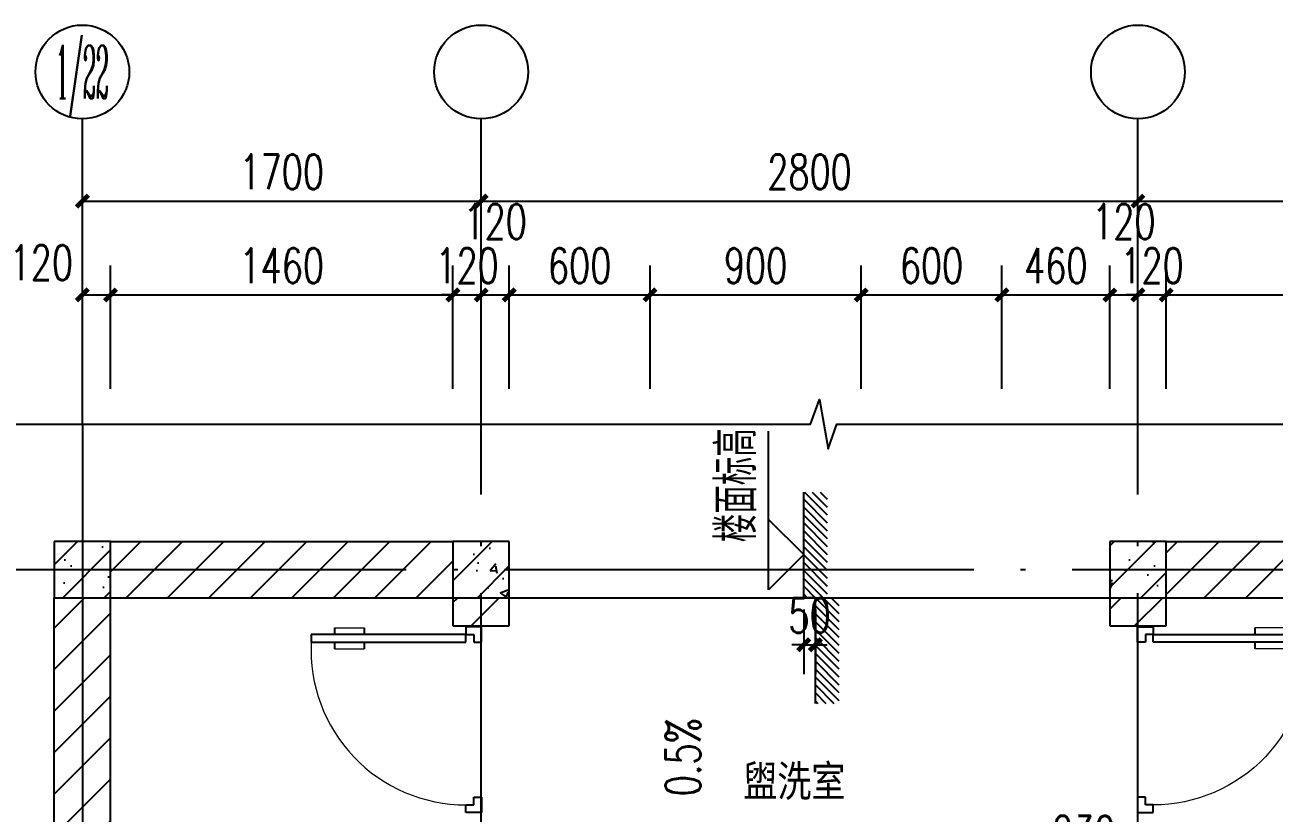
# Model space of a CAD drawing. Extents: x 13158459 to 15902229, y -1299598 to 28366.
# Drawn here: x 14071187 to 14076512, y -596201 to -592844 of the extents above; entities that cross this region are included whole.
import ezdxf
from ezdxf.enums import TextEntityAlignment as Align

# ---------------------------------------------------------------- set-up
doc = ezdxf.new("R2010")
doc.units = 0
doc.header["$LTSCALE"] = 1000
doc.header["$MEASUREMENT"] = 0
doc.linetypes.add('DOTE', pattern=[2.42, 2, -0.2, 0.02, -0.2])
for name, color, linetype in [('AXIS', 3, 'Continuous'), ('AXIS_TEXT', 7, 'Continuous'), ('COLUMN', 2, 'Continuous'), ('DIM_ELEV', 3, 'Continuous'), ('DIM_SYMB', 3, 'Continuous'), ('DOTE', 8, 'DOTE'), ('PUB_DIM', 3, 'Continuous'), ('PUB_HATCH', 8, 'Continuous'), ('PUB_TEXT', 7, 'Continuous'), ('TWT_DIM', 3, 'Continuous'), ('WALL', 9, 'Continuous'), ('WINDOW', 4, 'Continuous'), ('填充', 251, 'Continuous'), ('看线', 149, 'Continuous')]:
    doc.layers.add(name, color=color, linetype=linetype)
doc.styles.add('_TCH_AXIS', font='COMPLEX', dxfattribs={"bigfont": 'GBCBIG'})
doc.styles.add('_TCH_DIM', font='SIMPLEX', dxfattribs={"bigfont": 'GBCBIG'})
doc.styles.add('_TCH_DIM_T3', font='SIMPLEX', dxfattribs={"width": 0.705882, "bigfont": 'GBCBIG'})
doc.styles.add('COMPLEX', font='COMPLEX')
doc.styles.add('YAYA', font='', dxfattribs={"width": 0.8, "height": 1})
doc.styles.get('YAYA').set_extended_font_data('SimSun')
doc.dimstyles.new('_TCH_ARCH&&50', dxfattribs={"dimtxt": 148.75, "dimasz": 50, "dimexe": 125, "dimexo": 150, "dimgap": 50, "dimtad": 1, "dimdec": 0, "dimzin": 0, "dimdsep": 46, "dimtxsty": '_TCH_DIM_T3', "dimblk": 'ARCHTICK', "dimcen": 0.09, "dimclrt": 7, "dimazin": 2, "dimtfac": 1, "dimtdec": 0, "dimtix": 1, "dimtmove": 2, "dimatfit": 3, "dimfxl": 0, "dimtolj": 1, "dimtzin": 0, "dimarcsym": 0})
doc.dimstyles.new('_TWT_ARCH&&50', dxfattribs={"dimtxt": 148.75, "dimasz": 50, "dimexe": 125, "dimexo": 150, "dimgap": 50, "dimtad": 1, "dimdec": 0, "dimzin": 0, "dimdsep": 46, "dimtxsty": '_TCH_DIM_T3', "dimblk": 'ARCHTICK', "dimcen": 0.09, "dimclrt": 7, "dimazin": 2, "dimtfac": 1, "dimtdec": 0, "dimtix": 1, "dimtmove": 2, "dimatfit": 3, "dimfxl": 0, "dimtolj": 1, "dimtzin": 0, "dimarcsym": 0})
pattern_1 = [(45, (0, 89.76), (-88.388383, 88.388383), [])]
pattern_2 = [(45, (0, 0), (-88.3883476, 88.3883476), []), (50, (0, 0), (358.630091, -31.3760675), [37.5, -412.5]), (355, (0, 0), (-69.375667, 376.096067), [30, -330]), (100.4514, (29.9, -2.6), (289.254691, 344.719771), [31.870095, -350.571056]), (46.1842, (0, 100), (533.620524, -82.759507), [56.25, -618.75]), (96.6356, (44.47, 93.1), (467.331353, 487.058935), [47.805144, -525.8565]), (351.1842, (0, 100), (467.330973, 487.0593), [45, -495]), (21, (50, 75), (298.453526, -201.3094453), [37.5, -412.5]), (326, (50, 75), (121.657666, 362.575023), [30, -330]), (71.4514, (74.87, 58.22), (420.111314, 161.265248), [31.870095, -350.571056]), (37.5, (0, 0), (6.0799277, 166.4469269), [0, -326, 0, -335, 0, -331.25]), (7.5, (0, 0), (131.5347687, 197.205856), [0, -191, 0, -318.5, 0, -126.25]), (327.5, (-111.5, 0), (266.9112181, -11.2774359), [0, -125, 0, -390, 0, -517.5]), (317.5, (-161.5, 0), (291.5930847, 50.052491), [0, -162.5, 0, -259, 0, -367.5])]

# ---------------------------------------------------------------- blocks, each defined once
blk = doc.blocks.new('A$C687E1119')
at = {"layer": '填充', "color": 148}
for p, q in [((100, 1778), (122, 1800)), ((100, 1710), (190, 1800)), ((100, 1643), (257, 1800)), ((100, 1576), (300, 1776)), ((100, 1508), (300, 1708)), ((100, 1441), (300, 1641)), ((100, 1374), (300, 1574)), ((100, 1306), (300, 1506)), ((100, 1239), (300, 1439)), ((100, 1172), (300, 1372)), ((100, 1104), (300, 1304)), ((100, 1037), (300, 1237)), ((100, 970), (300, 1170)), ((100, 902), (300, 1102)), ((0, 735), (300, 1035)), ((233, 900), (300, 967)), ((0, 870), (30, 900)), ((0, 802), (98, 900)), ((0, 667), (200, 867)), ((0, 600), (200, 800)), ((0, 533), (200, 733)), ((0, 465), (200, 665)), ((0, 398), (200, 598)), ((0, 331), (200, 531)), ((0, 263), (200, 463)), ((0, 196), (200, 396)), ((0, 129), (200, 329)), ((0, 61), (200, 261)), ((6, 0), (200, 194)), ((73, 0), (200, 127)), ((141, 0), (200, 59))]:
    blk.add_line(p, q, dxfattribs=at)
at = {"layer": '看线', "color": 104}
blk.add_lwpolyline([(100, 1800), (100, 900), (0, 900), (0, 0)], dxfattribs=at)
blk = doc.blocks.new('$DorLib2D$00000009')
for p, q in [((0.4129, 0.9053), (0.4129, 0.0807)), ((0.4541, 0.9053), (0.4129, 0.9053)), ((0.4541, 0.0807), (0.4541, 0.9053)), ((0.4129, 0.7822), (0.378, 0.7822)), ((0.489, 0.7822), (0.4541, 0.7822)), ((0.4129, 0.6235), (0.378, 0.6235)), ((0.489, 0.6235), (0.4541, 0.6235)), ((-0.4941, 0.0807), (-0.4529, 0.0807)), ((-0.4941, -0.0018), (-0.4941, 0.0807)), ((-0.4529, 0.0807), (-0.4529, 0.0395)), ((0.4129, 0.0807), (0.4541, 0.0807)), ((0.4953, 0.0807), (0.4541, 0.0807)), ((0.4541, 0.0807), (0.4541, 0.0395)), ((0.4953, -0.0018), (0.4953, 0.0807)), ((-0.4529, 0.0395), (-0.4117, 0.0395)), ((-0.4117, 0.0395), (-0.4117, -0.0018)), ((0.4541, 0.0395), (0.4129, 0.0395)), ((0.4129, 0.0395), (0.4129, -0.0018)), ((-0.4941, -0.0018), (-0.4941, -0.0018)), ((-0.4117, -0.0018), (-0.4941, -0.0018)), ((0.4129, -0.0018), (0.4953, -0.0018)), ((0.4953, -0.0018), (0.4953, -0.0018))]:
    blk.add_line(p, q)
at = {"lineweight": 13}
for p, q in [((0.378, 0.7822), (0.378, 0.6235)), ((0.489, 0.7822), (0.489, 0.6235))]:
    blk.add_line(p, q, dxfattribs=at)
blk.add_arc((0.3716, 0.0817), 0.8246, 87.13397, 180.07167, dxfattribs=at)
blk = doc.blocks.new('_AXISO')
blk.add_circle((0, 0), 0.5)
at = {"layer": 'AXIS_TEXT', "style": 'COMPLEX', "width": 1.041667}
blk.add_attdef('A', text='', height=0.56, dxfattribs=at).set_placement((-0.25, -0.28), (0.25, -0.28), align=Align.FIT)
blk = doc.blocks.new('_ArchTick')
at = {"color": 0, "linetype": 'ByBlock', "const_width": 0.4}
blk.add_lwpolyline([(-0.5, -0.5), (0.5, 0.5)], dxfattribs=at)
blk = doc.blocks.new('*D352')
at = {"layer": 'AXIS', "color": 0, "lineweight": -2}
for p, q in [((14071431.7, -594393.8), (14071431.7, -593468.8)), ((14073131.7, -594393.8), (14073131.7, -593468.8)), ((14071431.7, -593593.8), (14073131.7, -593593.8))]:
    blk.add_line(p, q, dxfattribs=at)
at = {"layer": 'Defpoints', "color": 0}
for p in [(14073131.7, -593593.8), (14071431.7, -594543.8), (14073131.7, -594543.8)]:
    blk.add_point(p, dxfattribs=at)
at = {"layer": 'AXIS', "color": 0, "lineweight": -2, "xscale": 50, "yscale": 50, "zscale": 50, "rotation": 180}
blk.add_blockref('_ArchTick', (14071431.7, -593593.8), dxfattribs=at)
at = {"layer": 'AXIS', "color": 0, "lineweight": -2, "xscale": 50, "yscale": 50, "zscale": 50}
blk.add_blockref('_ArchTick', (14073131.7, -593593.8), dxfattribs=at)
at = {"layer": 'AXIS', "color": 7, "insert": (14072281.7, -593469.4), "char_height": 148.75, "attachment_point": 5, "style": '_TCH_DIM_T3'}
blk.add_mtext('\\A1;1700', dxfattribs=at)
blk = doc.blocks.new('*D353')
at = {"layer": 'AXIS', "color": 0, "lineweight": -2}
for p, q in [((14073131.7, -594393.8), (14073131.7, -593468.8)), ((14075931.7, -594393.8), (14075931.7, -593468.8)), ((14073131.7, -593593.8), (14075931.7, -593593.8))]:
    blk.add_line(p, q, dxfattribs=at)
at = {"layer": 'Defpoints', "color": 0}
for p in [(14075931.7, -593593.8), (14073131.7, -594543.8), (14075931.7, -594543.8)]:
    blk.add_point(p, dxfattribs=at)
at = {"layer": 'AXIS', "color": 0, "lineweight": -2, "xscale": 50, "yscale": 50, "zscale": 50, "rotation": 180}
blk.add_blockref('_ArchTick', (14073131.7, -593593.8), dxfattribs=at)
at = {"layer": 'AXIS', "color": 0, "lineweight": -2, "xscale": 50, "yscale": 50, "zscale": 50}
blk.add_blockref('_ArchTick', (14075931.7, -593593.8), dxfattribs=at)
at = {"layer": 'AXIS', "color": 7, "insert": (14074531.7, -593469.4), "char_height": 148.75, "attachment_point": 5, "style": '_TCH_DIM_T3'}
blk.add_mtext('\\A1;2800', dxfattribs=at)
blk = doc.blocks.new('*D354')
at = {"layer": 'AXIS', "color": 0, "lineweight": -2}
for p, q in [((14075931.7, -594393.8), (14075931.7, -593468.8)), ((14077631.7, -594393.8), (14077631.7, -593468.8)), ((14075931.7, -593593.8), (14077631.7, -593593.8))]:
    blk.add_line(p, q, dxfattribs=at)
at = {"layer": 'Defpoints', "color": 0}
for p in [(14077631.7, -593593.8), (14075931.7, -594543.8), (14077631.7, -594543.8)]:
    blk.add_point(p, dxfattribs=at)
at = {"layer": 'AXIS', "color": 0, "lineweight": -2, "xscale": 50, "yscale": 50, "zscale": 50, "rotation": 180}
blk.add_blockref('_ArchTick', (14075931.7, -593593.8), dxfattribs=at)
at = {"layer": 'AXIS', "color": 0, "lineweight": -2, "xscale": 50, "yscale": 50, "zscale": 50}
blk.add_blockref('_ArchTick', (14077631.7, -593593.8), dxfattribs=at)
at = {"layer": 'AXIS', "color": 7, "insert": (14076781.7, -593469.4), "char_height": 148.75, "attachment_point": 5, "style": '_TCH_DIM_T3'}
blk.add_mtext('\\A1;1700', dxfattribs=at)
blk = doc.blocks.new('*D355')
at = {"layer": 'AXIS', "color": 0, "lineweight": -2}
for p, q in [((14071431.7, -594393.8), (14071431.7, -593868.8)), ((14071551.7, -594393.8), (14071551.7, -593868.8)), ((14071431.7, -593993.8), (14071551.7, -593993.8))]:
    blk.add_line(p, q, dxfattribs=at)
at = {"layer": 'Defpoints', "color": 0}
for p in [(14071551.7, -593993.8), (14071431.7, -594543.8), (14071551.7, -594543.8)]:
    blk.add_point(p, dxfattribs=at)
at = {"layer": 'AXIS', "color": 0, "lineweight": -2, "xscale": 50, "yscale": 50, "zscale": 50, "rotation": 180}
blk.add_blockref('_ArchTick', (14071431.7, -593993.8), dxfattribs=at)
at = {"layer": 'AXIS', "color": 0, "lineweight": -2, "xscale": 50, "yscale": 50, "zscale": 50}
blk.add_blockref('_ArchTick', (14071551.7, -593993.8), dxfattribs=at)
at = {"layer": 'AXIS', "color": 7, "insert": (14071256.7, -593856.3), "char_height": 148.75, "attachment_point": 5, "style": '_TCH_DIM_T3'}
blk.add_mtext('\\A1;120', dxfattribs=at)
blk = doc.blocks.new('*D356')
at = {"layer": 'AXIS', "color": 0, "lineweight": -2}
for p, q in [((14071551.7, -594393.8), (14071551.7, -593868.8)), ((14073011.7, -594393.8), (14073011.7, -593868.8)), ((14071551.7, -593993.8), (14073011.7, -593993.8))]:
    blk.add_line(p, q, dxfattribs=at)
at = {"layer": 'Defpoints', "color": 0}
for p in [(14073011.7, -593993.8), (14071551.7, -594543.8), (14073011.7, -594543.8)]:
    blk.add_point(p, dxfattribs=at)
at = {"layer": 'AXIS', "color": 0, "lineweight": -2, "xscale": 50, "yscale": 50, "zscale": 50, "rotation": 180}
blk.add_blockref('_ArchTick', (14071551.7, -593993.8), dxfattribs=at)
at = {"layer": 'AXIS', "color": 0, "lineweight": -2, "xscale": 50, "yscale": 50, "zscale": 50}
blk.add_blockref('_ArchTick', (14073011.7, -593993.8), dxfattribs=at)
at = {"layer": 'AXIS', "color": 7, "insert": (14072281.7, -593869.4), "char_height": 148.75, "attachment_point": 5, "style": '_TCH_DIM_T3'}
blk.add_mtext('\\A1;1460', dxfattribs=at)
blk = doc.blocks.new('*D357')
at = {"layer": 'AXIS', "color": 0, "lineweight": -2}
for p, q in [((14073011.7, -594393.8), (14073011.7, -593868.8)), ((14073131.7, -594393.8), (14073131.7, -593868.8)), ((14073011.7, -593993.8), (14072961.7, -593993.8)), ((14073011.7, -593993.8), (14073131.7, -593993.8)), ((14073131.7, -593993.8), (14073181.7, -593993.8))]:
    blk.add_line(p, q, dxfattribs=at)
at = {"layer": 'Defpoints', "color": 0}
for p in [(14073131.7, -593993.8), (14073011.7, -594543.8), (14073131.7, -594543.8)]:
    blk.add_point(p, dxfattribs=at)
at = {"layer": 'AXIS', "color": 0, "lineweight": -2, "xscale": 50, "yscale": 50, "zscale": 50}
blk.add_blockref('_ArchTick', (14073011.7, -593993.8), dxfattribs=at)
at = {"layer": 'AXIS', "color": 0, "lineweight": -2, "xscale": 50, "yscale": 50, "zscale": 50, "rotation": 180}
blk.add_blockref('_ArchTick', (14073131.7, -593993.8), dxfattribs=at)
at = {"layer": 'AXIS', "color": 7, "insert": (14073071.7, -593869.4), "char_height": 148.75, "attachment_point": 5, "style": '_TCH_DIM_T3'}
blk.add_mtext('\\A1;120', dxfattribs=at)
blk = doc.blocks.new('*D358')
at = {"layer": 'AXIS', "color": 0, "lineweight": -2}
for p, q in [((14073131.7, -594393.8), (14073131.7, -593868.8)), ((14073251.7, -594393.8), (14073251.7, -593868.8)), ((14073131.7, -593993.8), (14073251.7, -593993.8))]:
    blk.add_line(p, q, dxfattribs=at)
at = {"layer": 'Defpoints', "color": 0}
for p in [(14073251.7, -593993.8), (14073131.7, -594543.8), (14073251.7, -594543.8)]:
    blk.add_point(p, dxfattribs=at)
at = {"layer": 'AXIS', "color": 0, "lineweight": -2, "xscale": 50, "yscale": 50, "zscale": 50, "rotation": 180}
blk.add_blockref('_ArchTick', (14073131.7, -593993.8), dxfattribs=at)
at = {"layer": 'AXIS', "color": 0, "lineweight": -2, "xscale": 50, "yscale": 50, "zscale": 50}
blk.add_blockref('_ArchTick', (14073251.7, -593993.8), dxfattribs=at)
at = {"layer": 'AXIS', "color": 7, "insert": (14073191.7, -593681.3), "char_height": 148.75, "attachment_point": 5, "style": '_TCH_DIM_T3'}
blk.add_mtext('\\A1;120', dxfattribs=at)
blk = doc.blocks.new('*D359')
at = {"layer": 'AXIS', "color": 0, "lineweight": -2}
for p, q in [((14073251.7, -594393.8), (14073251.7, -593868.8)), ((14073851.7, -594393.8), (14073851.7, -593868.8)), ((14073251.7, -593993.8), (14073851.7, -593993.8))]:
    blk.add_line(p, q, dxfattribs=at)
at = {"layer": 'Defpoints', "color": 0}
for p in [(14073851.7, -593993.8), (14073251.7, -594543.8), (14073851.7, -594543.8)]:
    blk.add_point(p, dxfattribs=at)
at = {"layer": 'AXIS', "color": 0, "lineweight": -2, "xscale": 50, "yscale": 50, "zscale": 50, "rotation": 180}
blk.add_blockref('_ArchTick', (14073251.7, -593993.8), dxfattribs=at)
at = {"layer": 'AXIS', "color": 0, "lineweight": -2, "xscale": 50, "yscale": 50, "zscale": 50}
blk.add_blockref('_ArchTick', (14073851.7, -593993.8), dxfattribs=at)
at = {"layer": 'AXIS', "color": 7, "insert": (14073551.7, -593869.4), "char_height": 148.75, "attachment_point": 5, "style": '_TCH_DIM_T3'}
blk.add_mtext('\\A1;600', dxfattribs=at)
blk = doc.blocks.new('*D360')
at = {"layer": 'AXIS', "color": 0, "lineweight": -2}
for p, q in [((14073851.7, -594393.8), (14073851.7, -593868.8)), ((14074751.7, -594393.8), (14074751.7, -593868.8)), ((14073851.7, -593993.8), (14074751.7, -593993.8))]:
    blk.add_line(p, q, dxfattribs=at)
at = {"layer": 'Defpoints', "color": 0}
for p in [(14074751.7, -593993.8), (14073851.7, -594543.8), (14074751.7, -594543.8)]:
    blk.add_point(p, dxfattribs=at)
at = {"layer": 'AXIS', "color": 0, "lineweight": -2, "xscale": 50, "yscale": 50, "zscale": 50, "rotation": 180}
blk.add_blockref('_ArchTick', (14073851.7, -593993.8), dxfattribs=at)
at = {"layer": 'AXIS', "color": 0, "lineweight": -2, "xscale": 50, "yscale": 50, "zscale": 50}
blk.add_blockref('_ArchTick', (14074751.7, -593993.8), dxfattribs=at)
at = {"layer": 'AXIS', "color": 7, "insert": (14074301.7, -593869.4), "char_height": 148.75, "attachment_point": 5, "style": '_TCH_DIM_T3'}
blk.add_mtext('\\A1;900', dxfattribs=at)
blk = doc.blocks.new('*D361')
at = {"layer": 'AXIS', "color": 0, "lineweight": -2}
for p, q in [((14074751.7, -594393.8), (14074751.7, -593868.8)), ((14075351.7, -594393.8), (14075351.7, -593868.8)), ((14074751.7, -593993.8), (14075351.7, -593993.8))]:
    blk.add_line(p, q, dxfattribs=at)
at = {"layer": 'Defpoints', "color": 0}
for p in [(14075351.7, -593993.8), (14074751.7, -594543.8), (14075351.7, -594543.8)]:
    blk.add_point(p, dxfattribs=at)
at = {"layer": 'AXIS', "color": 0, "lineweight": -2, "xscale": 50, "yscale": 50, "zscale": 50, "rotation": 180}
blk.add_blockref('_ArchTick', (14074751.7, -593993.8), dxfattribs=at)
at = {"layer": 'AXIS', "color": 0, "lineweight": -2, "xscale": 50, "yscale": 50, "zscale": 50}
blk.add_blockref('_ArchTick', (14075351.7, -593993.8), dxfattribs=at)
at = {"layer": 'AXIS', "color": 7, "insert": (14075051.7, -593869.4), "char_height": 148.75, "attachment_point": 5, "style": '_TCH_DIM_T3'}
blk.add_mtext('\\A1;600', dxfattribs=at)
blk = doc.blocks.new('*D362')
at = {"layer": 'AXIS', "color": 0, "lineweight": -2}
for p, q in [((14075351.7, -594393.8), (14075351.7, -593868.8)), ((14075811.7, -594393.8), (14075811.7, -593868.8)), ((14075351.7, -593993.8), (14075811.7, -593993.8))]:
    blk.add_line(p, q, dxfattribs=at)
at = {"layer": 'Defpoints', "color": 0}
for p in [(14075811.7, -593993.8), (14075351.7, -594543.8), (14075811.7, -594543.8)]:
    blk.add_point(p, dxfattribs=at)
at = {"layer": 'AXIS', "color": 0, "lineweight": -2, "xscale": 50, "yscale": 50, "zscale": 50, "rotation": 180}
blk.add_blockref('_ArchTick', (14075351.7, -593993.8), dxfattribs=at)
at = {"layer": 'AXIS', "color": 0, "lineweight": -2, "xscale": 50, "yscale": 50, "zscale": 50}
blk.add_blockref('_ArchTick', (14075811.7, -593993.8), dxfattribs=at)
at = {"layer": 'AXIS', "color": 7, "insert": (14075581.7, -593869.4), "char_height": 148.75, "attachment_point": 5, "style": '_TCH_DIM_T3'}
blk.add_mtext('\\A1;460', dxfattribs=at)
blk = doc.blocks.new('*D363')
at = {"layer": 'AXIS', "color": 0, "lineweight": -2}
for p, q in [((14075811.7, -594393.8), (14075811.7, -593868.8)), ((14075931.7, -594393.8), (14075931.7, -593868.8)), ((14075811.7, -593993.8), (14075931.7, -593993.8))]:
    blk.add_line(p, q, dxfattribs=at)
at = {"layer": 'Defpoints', "color": 0}
for p in [(14075931.7, -593993.8), (14075811.7, -594543.8), (14075931.7, -594543.8)]:
    blk.add_point(p, dxfattribs=at)
at = {"layer": 'AXIS', "color": 0, "lineweight": -2, "xscale": 50, "yscale": 50, "zscale": 50, "rotation": 180}
blk.add_blockref('_ArchTick', (14075811.7, -593993.8), dxfattribs=at)
at = {"layer": 'AXIS', "color": 0, "lineweight": -2, "xscale": 50, "yscale": 50, "zscale": 50}
blk.add_blockref('_ArchTick', (14075931.7, -593993.8), dxfattribs=at)
at = {"layer": 'AXIS', "color": 7, "insert": (14075871.7, -593681.3), "char_height": 148.75, "attachment_point": 5, "style": '_TCH_DIM_T3'}
blk.add_mtext('\\A1;120', dxfattribs=at)
blk = doc.blocks.new('*D364')
at = {"layer": 'AXIS', "color": 0, "lineweight": -2}
for p, q in [((14075931.7, -594393.8), (14075931.7, -593868.8)), ((14076051.7, -594393.8), (14076051.7, -593868.8)), ((14075931.7, -593993.8), (14075881.7, -593993.8)), ((14075931.7, -593993.8), (14076051.7, -593993.8)), ((14076051.7, -593993.8), (14076101.7, -593993.8))]:
    blk.add_line(p, q, dxfattribs=at)
at = {"layer": 'Defpoints', "color": 0}
for p in [(14076051.7, -593993.8), (14075931.7, -594543.8), (14076051.7, -594543.8)]:
    blk.add_point(p, dxfattribs=at)
at = {"layer": 'AXIS', "color": 0, "lineweight": -2, "xscale": 50, "yscale": 50, "zscale": 50}
blk.add_blockref('_ArchTick', (14075931.7, -593993.8), dxfattribs=at)
at = {"layer": 'AXIS', "color": 0, "lineweight": -2, "xscale": 50, "yscale": 50, "zscale": 50, "rotation": 180}
blk.add_blockref('_ArchTick', (14076051.7, -593993.8), dxfattribs=at)
at = {"layer": 'AXIS', "color": 7, "insert": (14075991.7, -593869.4), "char_height": 148.75, "attachment_point": 5, "style": '_TCH_DIM_T3'}
blk.add_mtext('\\A1;120', dxfattribs=at)
blk = doc.blocks.new('*D365')
at = {"layer": 'AXIS', "color": 0, "lineweight": -2}
for p, q in [((14076051.7, -594393.8), (14076051.7, -593868.8)), ((14077631.7, -594393.8), (14077631.7, -593868.8)), ((14076051.7, -593993.8), (14077631.7, -593993.8))]:
    blk.add_line(p, q, dxfattribs=at)
at = {"layer": 'Defpoints', "color": 0}
for p in [(14077631.7, -593993.8), (14076051.7, -594543.8), (14077631.7, -594543.8)]:
    blk.add_point(p, dxfattribs=at)
at = {"layer": 'AXIS', "color": 0, "lineweight": -2, "xscale": 50, "yscale": 50, "zscale": 50, "rotation": 180}
blk.add_blockref('_ArchTick', (14076051.7, -593993.8), dxfattribs=at)
at = {"layer": 'AXIS', "color": 0, "lineweight": -2, "xscale": 50, "yscale": 50, "zscale": 50}
blk.add_blockref('_ArchTick', (14077631.7, -593993.8), dxfattribs=at)
at = {"layer": 'AXIS', "color": 7, "insert": (14076841.7, -593869.4), "char_height": 148.75, "attachment_point": 5, "style": '_TCH_DIM_T3'}
blk.add_mtext('\\A1;1580', dxfattribs=at)
blk = doc.blocks.new('*D396')
at = {"layer": 'Defpoints', "color": 0}
for p in [(14074506.7, -595183.8), (14074556.7, -595183.8), (14074556.7, -595483.8)]:
    blk.add_point(p, dxfattribs=at)
at = {"layer": 'PUB_DIM', "color": 0, "lineweight": -2}
for p, q in [((14074506.7, -595333.8), (14074506.7, -595608.8)), ((14074556.7, -595333.8), (14074556.7, -595608.8)), ((14074506.7, -595483.8), (14074456.7, -595483.8)), ((14074506.7, -595483.8), (14074556.7, -595483.8)), ((14074556.7, -595483.8), (14074606.7, -595483.8))]:
    blk.add_line(p, q, dxfattribs=at)
at = {"layer": 'PUB_DIM', "color": 0, "lineweight": -2, "xscale": 50, "yscale": 50, "zscale": 50}
blk.add_blockref('_ArchTick', (14074506.7, -595483.8), dxfattribs=at)
at = {"layer": 'PUB_DIM', "color": 0, "lineweight": -2, "xscale": 50, "yscale": 50, "zscale": 50, "rotation": 180}
blk.add_blockref('_ArchTick', (14074556.7, -595483.8), dxfattribs=at)
at = {"layer": 'PUB_DIM', "color": 7, "insert": (14074531.7, -595359.4), "char_height": 148.75, "attachment_point": 5, "style": '_TCH_DIM_T3'}
blk.add_mtext('\\A1;50', dxfattribs=at)
blk = doc.blocks.new('*D401')
at = {"layer": 'Defpoints', "color": 0}
for p in [(14075811.7, -596424.6), (14075581.7, -596865.8), (14075811.7, -596865.8)]:
    blk.add_point(p, dxfattribs=at)
at = {"layer": 'TWT_DIM', "color": 0, "lineweight": -2}
for p, q in [((14075581.7, -596715.8), (14075581.7, -596299.6)), ((14075811.7, -596715.8), (14075811.7, -596299.6)), ((14075581.7, -596424.6), (14075811.7, -596424.6))]:
    blk.add_line(p, q, dxfattribs=at)
at = {"layer": 'TWT_DIM', "color": 0, "lineweight": -2, "xscale": 50, "yscale": 50, "zscale": 50, "rotation": 180}
blk.add_blockref('_ArchTick', (14075581.7, -596424.6), dxfattribs=at)
at = {"layer": 'TWT_DIM', "color": 0, "lineweight": -2, "xscale": 50, "yscale": 50, "zscale": 50}
blk.add_blockref('_ArchTick', (14075811.7, -596424.6), dxfattribs=at)
at = {"layer": 'TWT_DIM', "color": 7, "insert": (14075700.5, -596287.1), "char_height": 148.75, "attachment_point": 5, "style": '_TCH_DIM_T3'}
blk.add_mtext('\\A1;230', dxfattribs=at)

msp = doc.modelspace()

# ---------------------------------------------------------------- hatches: boundary and pattern name
at = {"layer": 'PUB_HATCH'}
h = msp.add_hatch(dxfattribs=at)
h.set_pattern_fill('钢筋混凝土', color=256, scale=50, style=0)
h.set_pattern_definition(pattern_2)
h.paths.add_polyline_path([(14071551.7, -595283.8), (14071551.7, -595043.8), (14071311.7, -595043.8), (14071311.7, -595283.8)])
h = msp.add_hatch(dxfattribs=at)
h.set_pattern_fill('普通砖', color=256, scale=50, style=0)
h.set_pattern_definition(pattern_1)
h.paths.add_polyline_path([(14073011.7, -595283.8), (14073011.7, -595043.8), (14071551.7, -595043.8), (14071551.7, -595283.8)])
h = msp.add_hatch(dxfattribs=at)
h.set_pattern_fill('钢筋混凝土', color=256, scale=50, style=0)
h.set_pattern_definition(pattern_2)
h.paths.add_polyline_path([(14073251.7, -595283.8), (14073251.7, -595043.8), (14073011.7, -595043.8), (14073011.7, -595283.8)])
h = msp.add_hatch(dxfattribs=at)
h.set_pattern_fill('钢筋混凝土', color=256, scale=50, style=0)
h.set_pattern_definition(pattern_2)
h.paths.add_polyline_path([(14076051.7, -595283.8), (14076051.7, -595043.8), (14075811.7, -595043.8), (14075811.7, -595283.8)])
h = msp.add_hatch(dxfattribs=at)
h.set_pattern_fill('普通砖', color=256, scale=50, style=0)
h.set_pattern_definition(pattern_1)
h.paths.add_polyline_path([(14077391.7, -595283.8), (14077391.7, -595043.8), (14076051.7, -595043.8), (14076051.7, -595283.8)])
h = msp.add_hatch(dxfattribs=at)
h.set_pattern_fill('普通砖', color=256, scale=50, style=0)
h.set_pattern_definition(pattern_1)
h.paths.add_polyline_path([(14071551.7, -595283.8), (14071311.7, -595283.8), (14071311.7, -600263.8), (14071551.7, -600263.8)])
h = msp.add_hatch(dxfattribs=at)
h.set_pattern_fill('普通砖', color=256, scale=50, style=0)
h.set_pattern_definition(pattern_1)
h.paths.add_polyline_path([(14073251.7, -595283.8), (14073011.7, -595283.8), (14073011.7, -595403.8), (14073251.7, -595403.8)])
h = msp.add_hatch(dxfattribs=at)
h.set_pattern_fill('普通砖', color=256, scale=50, style=0)
h.set_pattern_definition(pattern_1)
h.paths.add_polyline_path([(14076051.7, -595283.8), (14075811.7, -595283.8), (14075811.7, -595403.8), (14076051.7, -595403.8)])

# ---------------------------------------------------------------- linework, layer by layer
at = {"layer": 'AXIS'}
for p, q in [((14071431.7, -594543.8), (14071431.7, -593243.8)), ((14073131.7, -594543.8), (14073131.7, -593243.8)), ((14075931.7, -594543.8), (14075931.7, -593243.8))]:
    msp.add_line(p, q, dxfattribs=at)
at = {"layer": 'COLUMN'}
for p, q in [((14071551.7, -595043.8), (14071311.7, -595043.8)), ((14071311.7, -595043.8), (14071311.7, -595283.8)), ((14071551.7, -595283.8), (14071551.7, -595043.8)), ((14073251.7, -595043.8), (14073011.7, -595043.8)), ((14073011.7, -595043.8), (14073011.7, -595283.8)), ((14073251.7, -595283.8), (14073251.7, -595043.8)), ((14076051.7, -595043.8), (14075811.7, -595043.8)), ((14075811.7, -595043.8), (14075811.7, -595283.8)), ((14076051.7, -595283.8), (14076051.7, -595043.8)), ((14071311.7, -595283.8), (14071551.7, -595283.8)), ((14073011.7, -595283.8), (14073251.7, -595283.8)), ((14075811.7, -595283.8), (14076051.7, -595283.8))]:
    msp.add_line(p, q, dxfattribs=at)
at = {"layer": 'DIM_ELEV'}
for p, q in [((14074356.7, -595250.2), (14074356.7, -594574.4)), ((14074506.7, -595100.2), (14074356.7, -594950.2)), ((14074506.7, -595100.2), (14074356.7, -595250.2))]:
    msp.add_line(p, q, dxfattribs=at)
at = {"layer": 'DIM_SYMB'}
msp.add_lwpolyline([(14070811.7, -594543.8), (14074535.4, -594543.8), (14074573.7, -594438.8), (14074610.7, -594648.8), (14074647.9, -594543.8), (14078371.7, -594543.8)], dxfattribs=at)
msp.add_lwpolyline([(14074119.1, -595659.4, 0, 0, 0), (14074119.1, -596109.4, 40, 0, 0), (14074119.1, -596259.4, 0, 0, 0)], format="xyseb", dxfattribs=at)
at = {"layer": 'DOTE'}
for p, q in [((14071431.7, -594543.8), (14071431.7, -601003.8)), ((14073131.7, -597263.8), (14073131.7, -594543.8)), ((14075931.7, -597263.8), (14075931.7, -594543.8)), ((14070811.7, -595163.8), (14078371.7, -595163.8))]:
    msp.add_line(p, q, dxfattribs=at)
at = {"layer": 'WALL'}
for p, q in [((14071551.7, -595043.8), (14073011.7, -595043.8)), ((14076051.7, -595043.8), (14077391.7, -595043.8)), ((14071311.7, -600263.8), (14071311.7, -595283.8)), ((14071551.7, -600263.8), (14071551.7, -595283.8)), ((14071551.7, -595283.8), (14073011.7, -595283.8)), ((14073011.7, -595283.8), (14073011.7, -595403.8)), ((14073251.7, -595403.8), (14073251.7, -595283.8)), ((14075811.7, -595283.8), (14075811.7, -595403.8)), ((14076051.7, -595283.8), (14077391.7, -595283.8)), ((14076051.7, -595403.8), (14076051.7, -595283.8)), ((14073011.7, -595403.8), (14073251.7, -595403.8)), ((14075811.7, -595403.8), (14076051.7, -595403.8))]:
    msp.add_line(p, q, dxfattribs=at)
at = {"layer": 'WINDOW'}
msp.add_line((14073251.7, -595283.8), (14075811.7, -595283.8), dxfattribs=at)

# ---------------------------------------------------------------- block references
at = {"extrusion": (0, 0, -1), "xscale": 0.5, "yscale": 0.5, "zscale": -0.5, "rotation": 180}
msp.add_blockref('A$C687E1119', (-14074506.7, -594833.8), dxfattribs=at)
at = {"layer": 'AXIS'}
ref = msp.add_blockref('_AXISO', (14071431.7, -593043.8), dxfattribs=dict(at, xscale=400, yscale=400, zscale=400))
ref.add_attrib('A', '1/22', dxfattribs={"layer": 'AXIS_TEXT', "ltscale": 0.5, "height": 226.27, "style": '_TCH_AXIS', "width": 0.295775}).set_placement((14071318.6, -593156.9), (14071544.8, -593156.9), align=Align.FIT)
at = {"layer": 'AXIS', "xscale": 400, "yscale": 400, "zscale": 400}
for p in [(14073131.7, -593043.8), (14075931.7, -593043.8)]:
    msp.add_blockref('_AXISO', p, dxfattribs=at)
at = {"layer": 'WINDOW', "xscale": 800, "zscale": 800, "rotation": 90}
for p, yscale in [((14073131.7, -595803.8), 800), ((14075931.7, -595803.8), -800)]:
    msp.add_blockref('$DorLib2D$00000009', p, dxfattribs=dict(at, yscale=yscale))

# ---------------------------------------------------------------- texts
at = {"layer": 'PUB_TEXT', "style": '_TCH_DIM'}
msp.add_text('楼面标高', height=168.79, rotation=90, dxfattribs=at).set_placement((14074304.2, -595047.4))
at = {"layer": 'PUB_TEXT', "style": '_TCH_DIM', "width": 0.705882}
msp.add_text('0.5%%%', height=148.75, rotation=90, dxfattribs=at).set_placement((14074066.6, -596129.4))
at = {"layer": 'PUB_TEXT', "style": 'YAYA', "width": 0.8}
msp.add_text('盥洗室', height=132.91, dxfattribs=at).set_placement((14074249.6, -596131))

# ---------------------------------------------------------------- dimensions: what is measured, and where the dimension line sits
at = {"layer": 'AXIS'}
for p1, p2, distance, text, picture, middle in [((14071431.7, -594543.8), (14073131.7, -594543.8), 950, '1700', '*D352', (14072281.7, -593469.4)), ((14073131.7, -594543.8), (14075931.7, -594543.8), 950, '2800', '*D353', (14074531.7, -593469.4)), ((14075931.7, -594543.8), (14077631.7, -594543.8), 950, '1700', '*D354', (14076781.7, -593469.4)), ((14071551.7, -594543.8), (14073011.7, -594543.8), 550, '1460', '*D356', (14072281.7, -593869.4)), ((14073011.7, -594543.8), (14073131.7, -594543.8), 550, '120', '*D357', (14073071.7, -593869.4)), ((14073251.7, -594543.8), (14073851.7, -594543.8), 550, '600', '*D359', (14073551.7, -593869.4)), ((14073851.7, -594543.8), (14074751.7, -594543.8), 550, '900', '*D360', (14074301.7, -593869.4)), ((14074751.7, -594543.8), (14075351.7, -594543.8), 550, '600', '*D361', (14075051.7, -593869.4)), ((14075351.7, -594543.8), (14075811.7, -594543.8), 550, '460', '*D362', (14075581.7, -593869.4)), ((14075931.7, -594543.8), (14076051.7, -594543.8), 550, '120', '*D364', (14075991.7, -593869.4)), ((14076051.7, -594543.8), (14077631.7, -594543.8), 550, '1580', '*D365', (14076841.7, -593869.4))]:
    dim = msp.add_aligned_dim(p1=p1, p2=p2, distance=distance, text=text, dimstyle='_TCH_ARCH&&50', dxfattribs=at)
    dim.commit()
    dim.dimension.update_dxf_attribs({"geometry": picture, "text_midpoint": middle})
for base, p1, p2, picture, middle in [((14073251.7, -593993.8), (14073131.7, -594543.8), (14073251.7, -594543.8), '*D358', (14073191.7, -593681.3)), ((14075931.7, -593993.8), (14075811.7, -594543.8), (14075931.7, -594543.8), '*D363', (14075871.7, -593681.3)), ((14071551.7, -593993.8), (14071431.7, -594543.8), (14071551.7, -594543.8), '*D355', (14071256.7, -593856.3))]:
    dim = msp.add_linear_dim(base=base, p1=p1, p2=p2, angle=360, text='120', dimstyle='_TCH_ARCH&&50', dxfattribs=at)
    dim.commit()
    dim.dimension.update_dxf_attribs({"geometry": picture, "text_midpoint": middle, "dimtype": 161})
at = {"layer": 'PUB_DIM'}
dim = msp.add_aligned_dim(p1=(14074506.7, -595183.8), p2=(14074556.7, -595183.8), distance=-300, text='50', dimstyle='_TCH_ARCH&&50', dxfattribs=at)
dim.commit()
dim.dimension.update_dxf_attribs({"geometry": '*D396', "text_midpoint": (14074531.7, -595359.4)})
at = {"layer": 'TWT_DIM'}
dim = msp.add_linear_dim(base=(14075811.7, -596424.6), p1=(14075581.7, -596865.8), p2=(14075811.7, -596865.8), angle=0, text='230', dimstyle='_TWT_ARCH&&50', dxfattribs=at)
dim.commit()
dim.dimension.update_dxf_attribs({"geometry": '*D401', "text_midpoint": (14075700.5, -596287.1), "dimtype": 161})

doc.saveas('drawing.dxf')
